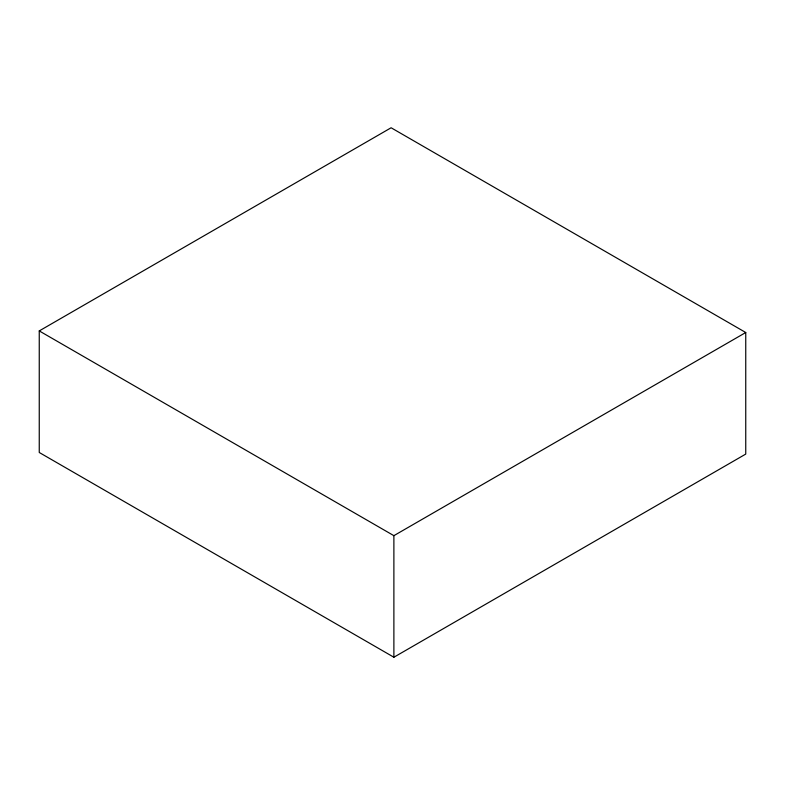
<?xml version="1.0" encoding="UTF-8"?>
<svg xmlns="http://www.w3.org/2000/svg" width="785" height="785" viewBox="0 0 785 785"><rect width="100%" height="100%" fill="white"/><g stroke="black" fill="none" stroke-linecap="round" stroke-linejoin="round"><path stroke-width="1.18" d="M39.25 330.917L391.116 127.769L745.75 332.516L745.75 454.083L393.884 657.231L39.25 452.484L39.25 330.917L393.884 535.664L745.75 332.516M393.884 535.664L393.884 657.231"/></g></svg>
